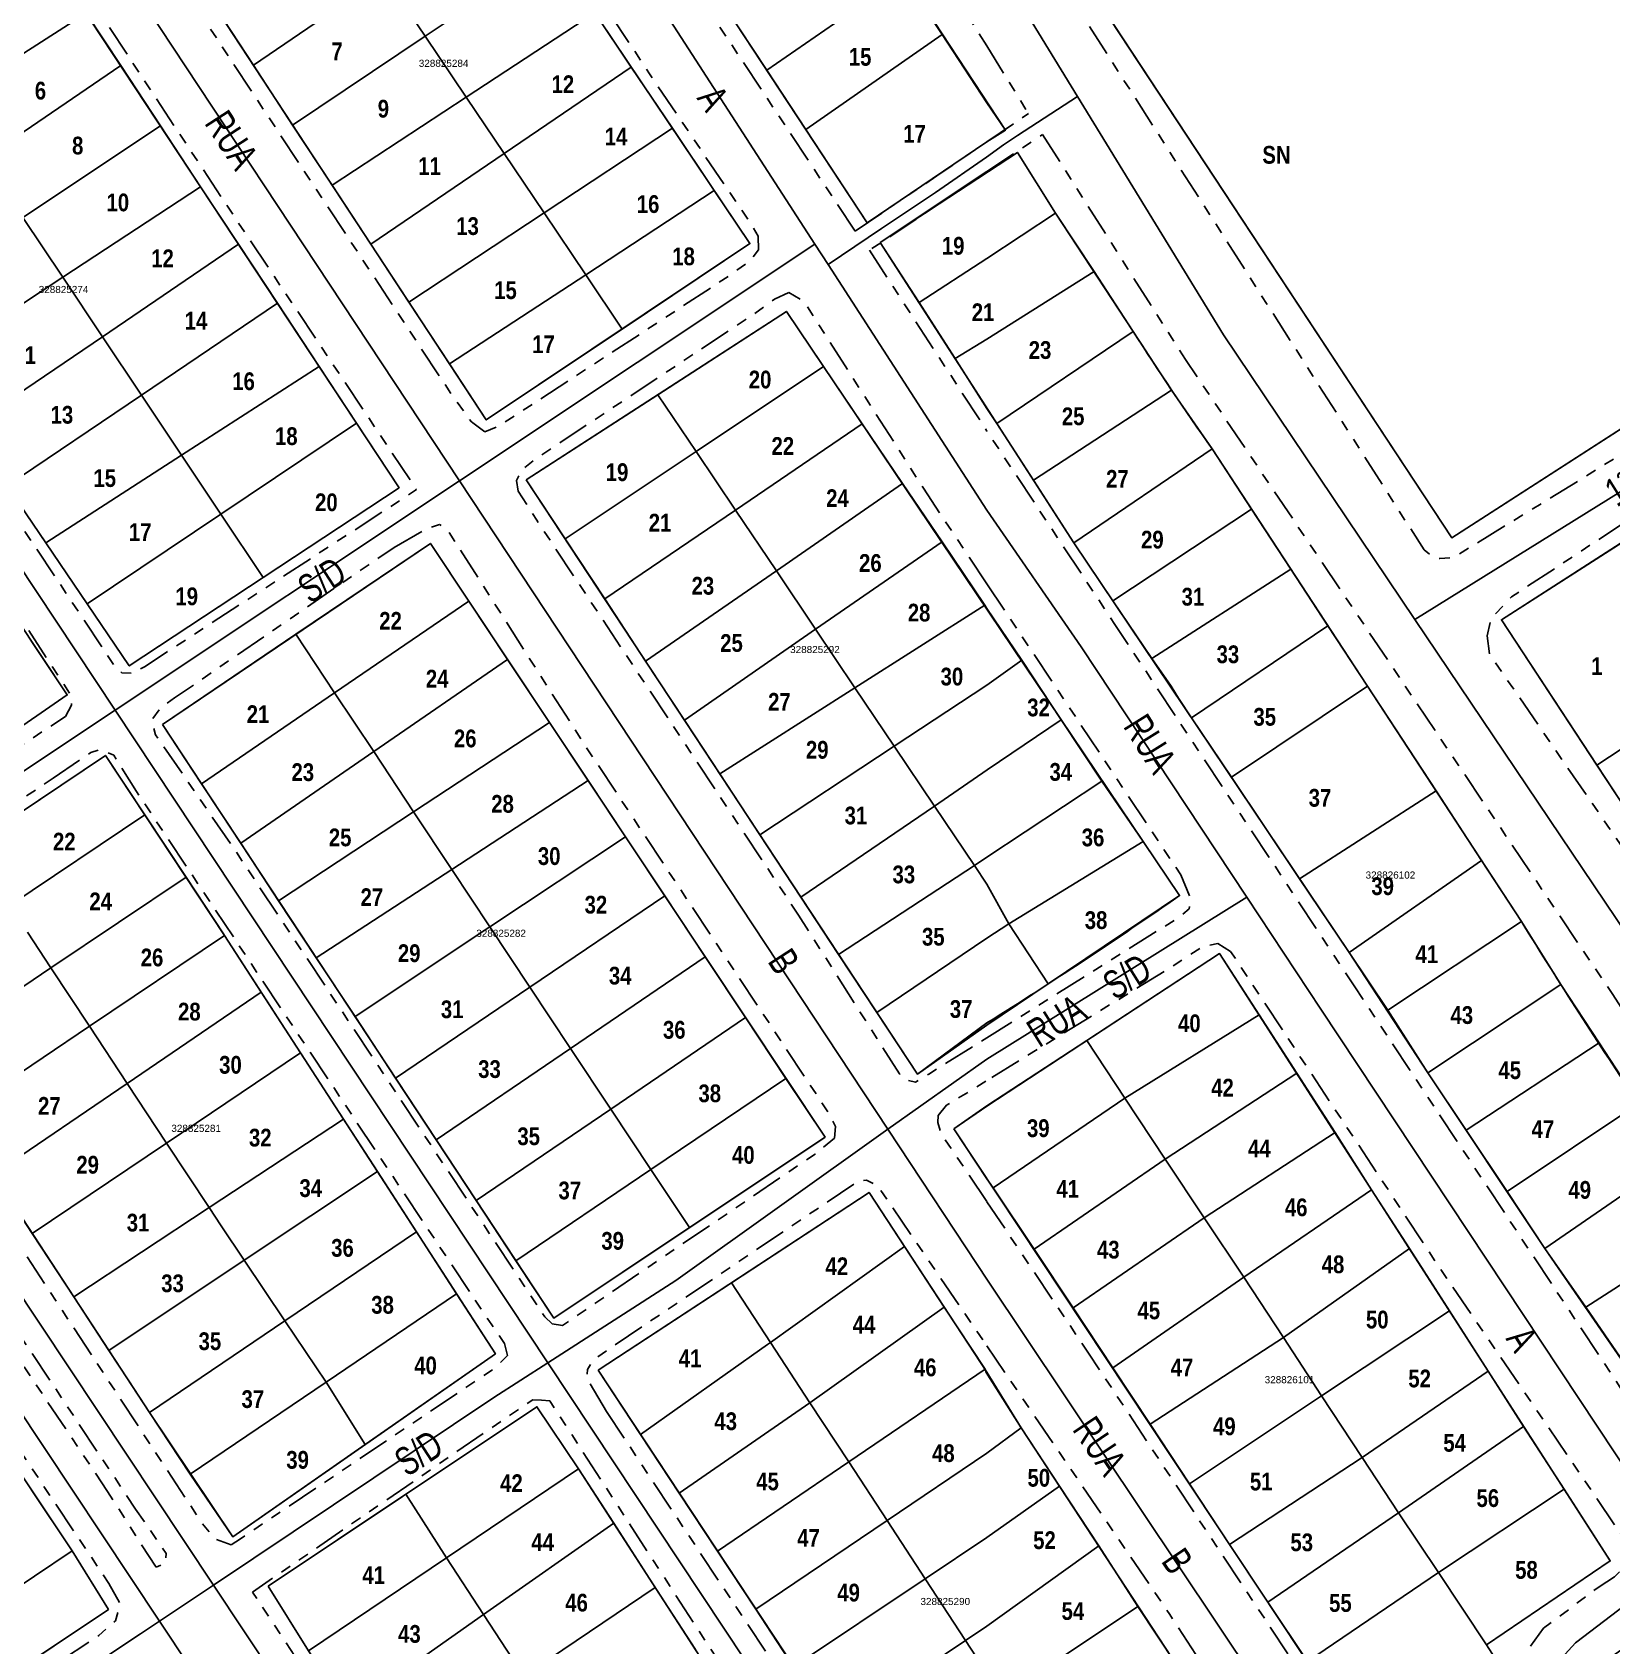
# Model space of a CAD drawing. Extents: x 205316 to 208372, y 4848714 to 4853250.
# Drawn here: x 205661.8 to 205884.3, y 4850879.9 to 4851107.2 of the extents above; entities that cross this region are included whole.
import ezdxf
from ezdxf.enums import TextEntityAlignment as Align

# ---------------------------------------------------------------- set-up
doc = ezdxf.new("R2010")
doc.units = 0
doc.header["$LTSCALE"] = 1.5
doc.header["$MEASUREMENT"] = 0
doc.linetypes.add('TRACO_25', pattern=[8, 3, -1, 1, -1, 1, -1])
for name, color, linetype in [('CD-MALHA-LOTES', 40, 'CONTINUOUS'), ('CD_TXT_QUADRA', 7, 'CONTINUOUS'), ('RU-QUADRAS', 6, 'CONTINUOUS'), ('SV-EIXO-RUA-N-PAV', 6, 'CONTINUOUS'), ('SV-RUA-NAO-PAV-S-GUIA-C-GUIA', 7, 'CONTINUOUS'), ('SV-TXT-RUA-N-PAV-S-GUIA-C-GUIA', 7, 'CONTINUOUS'), ('Th_NmrPort', 7, 'CONTINUOUS')]:
    doc.layers.add(name, color=color, linetype=linetype)
doc.styles.add('ARIAL', font='arial.ttf')
doc.styles.add('ROMANS', font='arial.ttf', dxfattribs={"height": 0.2})
doc.styles.get("Standard").update_dxf_attribs({"font": 'swisscbo.ttf'})

msp = doc.modelspace()

# ---------------------------------------------------------------- linework, layer by layer
at = {"layer": 'CD-MALHA-LOTES', "linetype": 'Continuous'}
for p, q in [((205861.78, 4851035.96), (205796.3, 4851135.39)), ((205717.16, 4851106.61), (205735.16, 4851118.68)), ((205692.97, 4851102.51), (205711.43, 4851115.12)), ((205711.43, 4851115.12), (205717.16, 4851106.61)), ((205765.29, 4851101.81), (205784.55, 4851115.13)), ((205789.99, 4851106.85), (205784.55, 4851115.13)), ((205687.75, 4851110.47), (205692.97, 4851102.51)), ((205759.43, 4851110.72), (205765.29, 4851101.81)), ((205669.4, 4851109.87), (205649.69, 4851097.24)), ((205674.27, 4851102.48), (205669.4, 4851109.87)), ((205722.95, 4851098.01), (205741.06, 4851109.9)), ((205746.19, 4851102.26), (205741.06, 4851109.9)), ((205717.16, 4851106.61), (205698.49, 4851094.09)), ((205722.95, 4851098.01), (205717.16, 4851106.61)), ((205770.78, 4851093.47), (205789.99, 4851106.85)), ((205966.51, 4851103.44), (205861.78, 4851035.96)), ((205654.98, 4851089.33), (205674.27, 4851102.48)), ((205679.86, 4851094), (205674.27, 4851102.48)), ((205692.97, 4851102.51), (205698.49, 4851094.09)), ((205746.19, 4851102.26), (205728.28, 4851090.09)), ((205751.98, 4851093.64), (205746.19, 4851102.26)), ((205765.29, 4851101.81), (205770.78, 4851093.47)), ((205704.06, 4851085.61), (205722.95, 4851098.01)), ((205728.28, 4851090.09), (205722.95, 4851098.01)), ((205679.86, 4851094), (205660.5, 4851081.05)), ((205685.52, 4851085.41), (205679.86, 4851094)), ((205698.49, 4851094.09), (205704.06, 4851085.61)), ((205751.98, 4851093.64), (205733.92, 4851081.71)), ((205757.88, 4851084.85), (205751.98, 4851093.64)), ((205709.5, 4851077.32), (205728.28, 4851090.09)), ((205733.92, 4851081.71), (205728.28, 4851090.09)), ((205796.3, 4851087.54), (205800.58, 4851090.23)), ((205800.58, 4851090.23), (205805.97, 4851081.69)), ((205781.26, 4851077.55), (205796.3, 4851087.54)), ((205666.12, 4851072.64), (205685.52, 4851085.41)), ((205690.88, 4851077.29), (205685.52, 4851085.41)), ((205704.06, 4851085.61), (205709.5, 4851077.32)), ((205757.88, 4851084.85), (205739.78, 4851073)), ((205762.9, 4851077.39), (205757.88, 4851084.85)), ((205666.12, 4851072.64), (205660.5, 4851081.05)), ((205714.87, 4851069.13), (205733.92, 4851081.71)), ((205739.78, 4851073), (205733.92, 4851081.71)), ((205805.97, 4851081.69), (205796.3, 4851075.27)), ((205805.97, 4851081.69), (205811.41, 4851073.48)), ((205671.71, 4851064.27), (205690.88, 4851077.29)), ((205696.36, 4851068.98), (205690.88, 4851077.29)), ((205709.5, 4851077.32), (205714.87, 4851069.13)), ((205744.92, 4851065.36), (205762.9, 4851077.39)), ((205786.74, 4851069.08), (205781.26, 4851077.55)), ((205786.74, 4851069.08), (205796.3, 4851075.27)), ((205666.12, 4851072.64), (205646.92, 4851060)), ((205671.71, 4851064.27), (205666.12, 4851072.64)), ((205720.58, 4851060.44), (205739.78, 4851073)), ((205744.92, 4851065.36), (205739.78, 4851073)), ((205796.3, 4851063.93), (205811.41, 4851073.48)), ((205811.41, 4851073.48), (205816.89, 4851065.02)), ((205696.36, 4851068.98), (205677.2, 4851056.04)), ((205702.22, 4851060.09), (205696.36, 4851068.98)), ((205714.87, 4851069.13), (205720.58, 4851060.44)), ((205768.04, 4851067.83), (205749.93, 4851056.11)), ((205773.29, 4851060.06), (205768.04, 4851067.83)), ((205791.8, 4851061.19), (205786.74, 4851069.08)), ((205725.76, 4851052.55), (205744.92, 4851065.36)), ((205816.89, 4851065.02), (205797.67, 4851052.04)), ((205822.32, 4851056.74), (205816.89, 4851065.02)), ((205671.71, 4851064.27), (205652.75, 4851051.4)), ((205677.2, 4851056.04), (205671.71, 4851064.27)), ((205791.8, 4851061.19), (205796.3, 4851063.93)), ((205720.58, 4851060.44), (205725.76, 4851052.55)), ((205796.3, 4851054.17), (205791.8, 4851061.19)), ((205682.85, 4851047.59), (205702.22, 4851060.09)), ((205707.49, 4851052.09), (205702.22, 4851060.09)), ((205755.33, 4851048.09), (205773.29, 4851060.06)), ((205778.74, 4851051.99), (205773.29, 4851060.06)), ((205677.2, 4851056.04), (205658.28, 4851043.26)), ((205682.85, 4851047.59), (205677.2, 4851056.04)), ((205749.93, 4851056.11), (205731.4, 4851044.12)), ((205749.93, 4851056.11), (205755.33, 4851048.09)), ((205802.85, 4851044.08), (205822.32, 4851056.74)), ((205828.04, 4851048.47), (205822.32, 4851056.74)), ((205797.67, 4851052.04), (205796.3, 4851054.17)), ((205688.39, 4851039.29), (205707.49, 4851052.09)), ((205713.49, 4851043), (205707.49, 4851052.09)), ((205760.87, 4851039.85), (205778.74, 4851051.99)), ((205784.42, 4851043.59), (205778.74, 4851051.99)), ((205797.67, 4851052.04), (205802.85, 4851044.08)), ((205682.85, 4851047.59), (205663.72, 4851035.24)), ((205688.39, 4851039.29), (205682.85, 4851047.59)), ((205736.88, 4851035.79), (205755.33, 4851048.09)), ((205755.33, 4851048.09), (205760.87, 4851039.85)), ((205808.56, 4851035.26), (205828.04, 4851048.47)), ((205833.57, 4851039.96), (205828.04, 4851048.47)), ((205658.28, 4851043.26), (205663.72, 4851035.24)), ((205694.35, 4851030.36), (205713.49, 4851043)), ((205731.4, 4851044.12), (205736.88, 4851035.79)), ((205766.63, 4851031.29), (205784.42, 4851043.59)), ((205789.97, 4851035.37), (205784.42, 4851043.59)), ((205802.85, 4851044.08), (205808.56, 4851035.26)), ((205742.45, 4851027.33), (205760.87, 4851039.85)), ((205760.87, 4851039.85), (205766.63, 4851031.29)), ((205814.05, 4851027.09), (205833.57, 4851039.96)), ((205839.09, 4851031.54), (205833.57, 4851039.96)), ((205688.39, 4851039.29), (205669.54, 4851026.66)), ((205694.35, 4851030.36), (205688.39, 4851039.29)), ((205663.72, 4851035.24), (205669.54, 4851026.66)), ((205717.9, 4851035.15), (205698.95, 4851022.35)), ((205723.29, 4851027.04), (205717.9, 4851035.15)), ((205736.88, 4851035.79), (205742.45, 4851027.33)), ((205772.16, 4851023.06), (205789.97, 4851035.37)), ((205795.99, 4851026.47), (205789.97, 4851035.37)), ((205808.56, 4851035.26), (205814.05, 4851027.09)), ((205748.22, 4851018.56), (205766.63, 4851031.29)), ((205766.63, 4851031.29), (205772.16, 4851023.06)), ((205819.53, 4851018.94), (205839.09, 4851031.54)), ((205844.34, 4851023.56), (205839.09, 4851031.54)), ((205675.48, 4851017.91), (205694.35, 4851030.36)), ((205669.54, 4851026.66), (205675.48, 4851017.91)), ((205704.41, 4851014.13), (205723.29, 4851027.04)), ((205728.76, 4851018.81), (205723.29, 4851027.04)), ((205742.45, 4851027.33), (205748.22, 4851018.56)), ((205777.7, 4851014.82), (205795.99, 4851026.47)), ((205795.99, 4851026.47), (205796.3, 4851026.01)), ((205814.05, 4851027.09), (205819.53, 4851018.94)), ((205796.3, 4851026.01), (205801.2, 4851018.69)), ((205698.95, 4851022.35), (205680.15, 4851009.64)), ((205698.95, 4851022.35), (205704.41, 4851014.13)), ((205753.67, 4851010.28), (205772.16, 4851023.06)), ((205772.16, 4851023.06), (205777.7, 4851014.82)), ((205825.13, 4851010.6), (205844.34, 4851023.56)), ((205849.92, 4851015.05), (205844.34, 4851023.56)), ((205666.73, 4851013.82), (205661.65, 4851021.43)), ((205728.76, 4851018.81), (205709.91, 4851005.82)), ((205734.66, 4851009.93), (205728.76, 4851018.81)), ((205748.22, 4851018.56), (205753.67, 4851010.28)), ((205801.2, 4851018.69), (205796.3, 4851015.19)), ((205801.2, 4851018.69), (205806.76, 4851010.31)), ((205819.53, 4851018.94), (205822.24, 4851015.04)), ((205882.22, 4851003.93), (205903.24, 4851017.73)), ((205758.66, 4851002.7), (205777.7, 4851014.82)), ((205783.24, 4851006.58), (205777.7, 4851014.82)), ((205783.24, 4851006.58), (205796.3, 4851015.19)), ((205822.24, 4851015.04), (205823.29, 4851013.37)), ((205830.75, 4851002.25), (205849.92, 4851015.05)), ((205859.56, 4851000.3), (205849.92, 4851015.05)), ((205647.61, 4851000.61), (205666.73, 4851013.82)), ((205704.41, 4851014.13), (205685.65, 4851001.3)), ((205709.91, 4851005.82), (205704.41, 4851014.13)), ((205823.29, 4851013.37), (205825.13, 4851010.6)), ((205753.67, 4851010.28), (205758.66, 4851002.7)), ((205806.76, 4851010.31), (205796.34, 4851003.25)), ((205806.76, 4851010.31), (205812.5, 4851001.65)), ((205825.13, 4851010.6), (205830.75, 4851002.25)), ((205680.15, 4851009.64), (205685.65, 4851001.3)), ((205715.54, 4850997.34), (205734.66, 4851009.93)), ((205740.1, 4851001.75), (205734.66, 4851009.93)), ((205709.91, 4851005.82), (205691.18, 4850992.91)), ((205715.54, 4850997.34), (205709.91, 4851005.82)), ((205764.31, 4850994.1), (205783.24, 4851006.58)), ((205788.91, 4850998.16), (205783.24, 4851006.58)), ((205672.11, 4851005.29), (205653.11, 4850992.54)), ((205677.67, 4850996.9), (205672.11, 4851005.29)), ((205882.22, 4851003.93), (205886.4, 4850997.58)), ((205685.65, 4851001.3), (205691.18, 4850992.91)), ((205740.1, 4851001.75), (205720.91, 4850989.24)), ((205745.37, 4850993.83), (205740.1, 4851001.75)), ((205758.66, 4851002.7), (205764.31, 4850994.1)), ((205788.91, 4850998.16), (205796.34, 4851003.25)), ((205796.3, 4850990.96), (205812.5, 4851001.65)), ((205812.5, 4851001.65), (205818.32, 4850993.15)), ((205830.75, 4851002.25), (205840.35, 4850987.89)), ((205840.35, 4850987.89), (205859.56, 4851000.3)), ((205865.97, 4850990.49), (205859.56, 4851000.3)), ((205658.64, 4850984.16), (205677.67, 4850996.9)), ((205683.47, 4850988.15), (205677.67, 4850996.9)), ((205715.54, 4850997.34), (205696.51, 4850984.82)), ((205720.91, 4850989.24), (205715.54, 4850997.34)), ((205770.09, 4850985.33), (205788.91, 4850998.16)), ((205794.53, 4850989.8), (205788.91, 4850998.16)), ((205691.18, 4850992.91), (205696.51, 4850984.82)), ((205745.37, 4850993.83), (205726.28, 4850981.13)), ((205750.91, 4850985.49), (205745.37, 4850993.83)), ((205764.31, 4850994.1), (205770.09, 4850985.33)), ((205818.32, 4850993.15), (205799.37, 4850981.58)), ((205823.43, 4850985.55), (205818.32, 4850993.15)), ((205775.4, 4850977.26), (205794.53, 4850989.8)), ((205794.53, 4850989.8), (205796.3, 4850990.96)), ((205794.53, 4850989.8), (205796.3, 4850987.17)), ((205847.34, 4850977.53), (205865.97, 4850990.49)), ((205871.59, 4850981.89), (205865.97, 4850990.49)), ((205683.47, 4850988.15), (205664.45, 4850975.36)), ((205688.76, 4850980.17), (205683.47, 4850988.15)), ((205720.91, 4850989.24), (205701.81, 4850976.79)), ((205720.91, 4850989.24), (205726.28, 4850981.13)), ((205840.35, 4850987.89), (205847.34, 4850977.53)), ((205750.91, 4850985.49), (205731.92, 4850972.64)), ((205756.61, 4850976.92), (205750.91, 4850985.49)), ((205770.09, 4850985.33), (205775.4, 4850977.26)), ((205796.3, 4850987.17), (205799.37, 4850981.58)), ((205804.94, 4850973.11), (205823.43, 4850985.55)), ((205696.51, 4850984.82), (205701.81, 4850976.79)), ((205726.28, 4850981.13), (205707.28, 4850968.49)), ((205731.92, 4850972.64), (205726.28, 4850981.13)), ((205796.3, 4850979.56), (205799.37, 4850981.58)), ((205799.37, 4850981.58), (205804.94, 4850973.11)), ((205852.75, 4850969.39), (205871.59, 4850981.89)), ((205877.14, 4850973.03), (205871.59, 4850981.89)), ((205664.45, 4850975.36), (205661.14, 4850980.38)), ((205688.91, 4850979.94), (205669.88, 4850967.13)), ((205688.91, 4850979.94), (205688.76, 4850980.17)), ((205694.07, 4850971.96), (205688.91, 4850979.94)), ((205780.78, 4850969.08), (205796.3, 4850979.56)), ((205701.81, 4850976.79), (205707.28, 4850968.49)), ((205737.64, 4850964.02), (205756.61, 4850976.92)), ((205762.3, 4850968.36), (205756.61, 4850976.92)), ((205780.78, 4850969.08), (205775.4, 4850977.26)), ((205847.34, 4850977.53), (205852.75, 4850969.39)), ((205645.6, 4850962.69), (205664.45, 4850975.36)), ((205664.45, 4850975.36), (205669.88, 4850967.13)), ((205694.07, 4850971.96), (205675.18, 4850959.09)), ((205699.62, 4850963.38), (205694.07, 4850971.96)), ((205731.92, 4850972.64), (205712.99, 4850959.82)), ((205731.92, 4850972.64), (205737.64, 4850964.02)), ((205804.94, 4850973.11), (205796.29, 4850967.29)), ((205877.14, 4850973.03), (205858.4, 4850960.6)), ((205882.53, 4850964.79), (205877.14, 4850973.03)), ((205852.75, 4850969.39), (205858.4, 4850960.6)), ((205651.01, 4850954.44), (205669.88, 4850967.13)), ((205669.88, 4850967.13), (205675.18, 4850959.09)), ((205707.28, 4850968.49), (205712.99, 4850959.82)), ((205762.3, 4850968.36), (205743.31, 4850955.47)), ((205767.99, 4850959.79), (205762.3, 4850968.36)), ((205786.5, 4850960.39), (205780.78, 4850969.08)), ((205796.29, 4850967.29), (205786.5, 4850960.39)), ((205834.66, 4850968.73), (205815.74, 4850957.01)), ((205839.93, 4850960.54), (205834.66, 4850968.73)), ((205796.29, 4850955.91), (205810.38, 4850965.12)), ((205810.38, 4850965.12), (205815.74, 4850957.01)), ((205882.53, 4850964.79), (205863.8, 4850952.49)), ((205888.11, 4850956.26), (205882.53, 4850964.79)), ((205699.62, 4850963.38), (205680.74, 4850950.67)), ((205705.65, 4850954.07), (205699.62, 4850963.38)), ((205737.64, 4850964.02), (205718.71, 4850951.15)), ((205743.31, 4850955.47), (205737.64, 4850964.02)), ((205839.93, 4850960.54), (205821.42, 4850948.42)), ((205845.34, 4850952.17), (205839.93, 4850960.54)), ((205858.4, 4850960.6), (205863.8, 4850952.49)), ((205656.36, 4850946.27), (205675.18, 4850959.09)), ((205675.18, 4850959.09), (205680.74, 4850950.67)), ((205712.99, 4850959.82), (205718.71, 4850951.15)), ((205767.99, 4850959.79), (205748.96, 4850946.94)), ((205773.49, 4850951.52), (205767.99, 4850959.79)), ((205796.29, 4850955.91), (205791.65, 4850952.69)), ((205815.74, 4850957.01), (205797.18, 4850944.37)), ((205821.42, 4850948.42), (205815.74, 4850957.01)), ((205869.56, 4850943.85), (205888.11, 4850956.26)), ((205686.73, 4850941.6), (205705.65, 4850954.07)), ((205710.43, 4850946.68), (205705.65, 4850954.07)), ((205743.31, 4850955.47), (205724.35, 4850942.6)), ((205743.31, 4850955.47), (205748.96, 4850946.94)), ((205718.71, 4850951.15), (205724.35, 4850942.6)), ((205754.38, 4850938.77), (205773.49, 4850951.52)), ((205791.65, 4850952.69), (205796.29, 4850945.63)), ((205845.34, 4850952.17), (205826.89, 4850940.16)), ((205850.48, 4850944.11), (205845.34, 4850952.17)), ((205863.8, 4850952.49), (205869.56, 4850943.85)), ((205680.74, 4850950.67), (205661.82, 4850937.94)), ((205680.74, 4850950.67), (205686.73, 4850941.6)), ((205710.43, 4850946.68), (205691.68, 4850934.19)), ((205715.94, 4850938.16), (205710.43, 4850946.68)), ((205748.96, 4850946.94), (205729.95, 4850934.1)), ((205754.38, 4850938.77), (205748.96, 4850946.94)), ((205821.42, 4850948.42), (205802.94, 4850935.74)), ((205826.89, 4850940.16), (205821.42, 4850948.42)), ((205893.3, 4850948.5), (205874.89, 4850935.84)), ((205656.36, 4850946.27), (205661.82, 4850937.94)), ((205797.18, 4850944.37), (205796.29, 4850945.63)), ((205797.18, 4850944.37), (205802.94, 4850935.74)), ((205724.35, 4850942.6), (205729.95, 4850934.1)), ((205779.69, 4850943.74), (205760.3, 4850931.01)), ((205784.7, 4850936.1), (205779.69, 4850943.74)), ((205832.49, 4850931.77), (205850.48, 4850944.11)), ((205850.48, 4850944.11), (205855.83, 4850935.83)), ((205869.56, 4850943.85), (205874.89, 4850935.84)), ((205667.65, 4850929.03), (205686.73, 4850941.6)), ((205688.43, 4850939.02), (205686.73, 4850941.6)), ((205826.89, 4850940.16), (205808.44, 4850927.45)), ((205826.89, 4850940.16), (205832.49, 4850931.77)), ((205661.82, 4850937.94), (205667.65, 4850929.03)), ((205691.68, 4850934.19), (205688.43, 4850939.02)), ((205697.41, 4850925.64), (205715.94, 4850938.16)), ((205721.58, 4850929.43), (205715.94, 4850938.16)), ((205735.27, 4850926.03), (205754.38, 4850938.77)), ((205899.27, 4850939.59), (205880.68, 4850927.58)), ((205765.8, 4850922.61), (205784.7, 4850936.1)), ((205790.29, 4850927.56), (205784.7, 4850936.1)), ((205802.94, 4850935.74), (205808.44, 4850927.45)), ((205855.83, 4850935.83), (205838.07, 4850923.29)), ((205861.48, 4850927.07), (205855.83, 4850935.83)), ((205874.89, 4850935.84), (205880.68, 4850927.58)), ((205672.6, 4850921.48), (205691.68, 4850934.19)), ((205691.68, 4850934.19), (205697.41, 4850925.64)), ((205729.95, 4850934.1), (205735.27, 4850926.03)), ((205760.3, 4850931.01), (205741.52, 4850918.69)), ((205760.3, 4850931.01), (205765.8, 4850922.61)), ((205832.49, 4850931.77), (205814.04, 4850919.02)), ((205838.07, 4850923.29), (205832.49, 4850931.77)), ((205667.65, 4850929.03), (205672.6, 4850921.48)), ((205703.21, 4850917), (205721.58, 4850929.43)), ((205727.05, 4850921.01), (205721.58, 4850929.43)), ((205771.36, 4850914.1), (205790.29, 4850927.56)), ((205796.03, 4850918.82), (205790.29, 4850927.56)), ((205808.44, 4850927.45), (205814.04, 4850919.02)), ((205861.48, 4850927.07), (205843.42, 4850915.1)), ((205866.9, 4850918.57), (205861.48, 4850927.07)), ((205880.68, 4850927.58), (205886.03, 4850919.78)), ((205697.41, 4850925.64), (205678.33, 4850912.75)), ((205703.21, 4850917), (205697.41, 4850925.64)), ((205672.6, 4850921.48), (205675.4, 4850917.21)), ((205747.49, 4850909.64), (205765.4, 4850922.32)), ((205765.4, 4850922.32), (205765.8, 4850922.61)), ((205765.8, 4850922.61), (205771.36, 4850914.1)), ((205838.07, 4850923.29), (205819.28, 4850911.1)), ((205838.07, 4850923.29), (205843.42, 4850915.1)), ((205708.7, 4850908.2), (205727.05, 4850921.01)), ((205675.4, 4850917.21), (205678.33, 4850912.75)), ((205684.07, 4850904.04), (205703.21, 4850917)), ((205708.7, 4850908.2), (205703.21, 4850917)), ((205741.52, 4850918.69), (205747.49, 4850909.64)), ((205776.82, 4850905.77), (205796.03, 4850918.82)), ((205796.03, 4850918.82), (205796.17, 4850918.37)), ((205796.17, 4850918.37), (205801.14, 4850910.57)), ((205814.04, 4850919.02), (205819.28, 4850911.1)), ((205866.9, 4850918.57), (205849.15, 4850906.39)), ((205871.89, 4850910.76), (205866.9, 4850918.57)), ((205843.42, 4850915.1), (205824.85, 4850902.69)), ((205843.42, 4850915.1), (205849.15, 4850906.39)), ((205678.33, 4850912.75), (205684.07, 4850904.04)), ((205732.91, 4850913.55), (205714.46, 4850901.23)), ((205738.78, 4850904.77), (205732.91, 4850913.55)), ((205752.95, 4850901.36), (205771.36, 4850914.1)), ((205771.36, 4850914.1), (205776.82, 4850905.77)), ((205796.3, 4850907.02), (205801.14, 4850910.57)), ((205801.14, 4850910.57), (205806.51, 4850902.35)), ((205819.28, 4850911.1), (205824.85, 4850902.69)), ((205871.89, 4850910.76), (205854.28, 4850898.58)), ((205877.61, 4850901.93), (205871.89, 4850910.76)), ((205690.09, 4850895.2), (205708.7, 4850908.2)), ((205747.49, 4850909.64), (205752.95, 4850901.36)), ((205758.33, 4850893.21), (205776.82, 4850905.77)), ((205782.22, 4850897.51), (205776.82, 4850905.77)), ((205782.22, 4850897.51), (205796.3, 4850907.02)), ((205849.15, 4850906.39), (205830.49, 4850894.15)), ((205854.28, 4850898.58), (205849.15, 4850906.39)), ((205684.07, 4850904.04), (205690.09, 4850895.2)), ((205738.78, 4850904.77), (205720.17, 4850892.25)), ((205743.73, 4850897.12), (205738.78, 4850904.77)), ((205667.42, 4850893.24), (205661.66, 4850901.87)), ((205714.46, 4850901.23), (205695.03, 4850888.25)), ((205714.46, 4850901.23), (205720.17, 4850892.25)), ((205752.95, 4850901.36), (205758.33, 4850893.21)), ((205796.3, 4850895.12), (205806.51, 4850902.35)), ((205806.51, 4850902.35), (205812.06, 4850893.93)), ((205824.85, 4850902.69), (205830.49, 4850894.15)), ((205859.92, 4850890.18), (205877.61, 4850901.93)), ((205877.61, 4850901.93), (205884.1, 4850891.82)), ((205725.39, 4850884.25), (205743.73, 4850897.12)), ((205749.56, 4850888.09), (205743.73, 4850897.12)), ((205763.73, 4850885.01), (205782.22, 4850897.51)), ((205787.59, 4850889.3), (205782.22, 4850897.51)), ((205854.28, 4850898.58), (205835.87, 4850886.01)), ((205859.92, 4850890.18), (205854.28, 4850898.58)), ((205787.59, 4850889.3), (205796.3, 4850895.12)), ((205648.42, 4850880.44), (205667.42, 4850893.24)), ((205672.54, 4850884.98), (205667.42, 4850893.24)), ((205720.17, 4850892.25), (205700.71, 4850879.15)), ((205720.17, 4850892.25), (205725.39, 4850884.25)), ((205758.33, 4850893.21), (205763.73, 4850885.01)), ((205796.3, 4850882.65), (205812.06, 4850893.93)), ((205812.06, 4850893.93), (205817.57, 4850885.4)), ((205830.49, 4850894.15), (205835.87, 4850886.01)), ((205841.44, 4850877.66), (205859.92, 4850890.18)), ((205866.65, 4850879.99), (205859.92, 4850890.18)), ((205884.1, 4850891.82), (205866.65, 4850879.99)), ((205695.03, 4850888.25), (205700.71, 4850879.15)), ((205731.06, 4850875.58), (205749.56, 4850888.09)), ((205755.24, 4850879.32), (205749.56, 4850888.09)), ((205769.07, 4850876.91), (205787.59, 4850889.3)), ((205793.27, 4850880.62), (205787.59, 4850889.3)), ((205817.57, 4850885.4), (205798.06, 4850872.4)), ((205823.02, 4850877.17), (205817.57, 4850885.4)), ((205835.87, 4850886.01), (205841.44, 4850877.66)), ((205653.57, 4850872.32), (205672.54, 4850884.98)), ((205725.39, 4850884.25), (205706.28, 4850870.85)), ((205731.06, 4850875.58), (205725.39, 4850884.25)), ((205763.73, 4850885.01), (205769.07, 4850876.91)), ((205774.8, 4850868.22), (205793.27, 4850880.62)), ((205796.3, 4850882.65), (205793.27, 4850880.62)), ((205793.27, 4850880.62), (205796.3, 4850875.99)), ((205868.19, 4850877.67), (205866.65, 4850879.99))]:
    msp.add_line(p, q, dxfattribs=at)
at = {"layer": 'CD-MALHA-LOTES', "linetype": 'Continuous', "flags": 128}
for points in [[(205770.78, 4851093.47), (205779.43, 4851080.33), (205796.3, 4851091.75), (205798.9, 4851093.36), (205796.3, 4851097.23), (205789.99, 4851106.85)], [(205889.6, 4851037.76), (205868.77, 4851024.41), (205882.22, 4851003.93)], [(205834.66, 4850968.73), (205829.08, 4850977.38), (205810.38, 4850965.12)]]:
    msp.add_lwpolyline(points, dxfattribs=at)
at = {"layer": 'RU-QUADRAS', "linetype": 'Continuous'}
msp.add_lwpolyline([(206366.06, 4850448.24), (206312.21, 4850469.63), (206324.94, 4850513.69), (206324.27, 4850513.99), (206325.71, 4850544.66), (206326.38, 4850554.21), (206300.23, 4850615.35), (206292.08, 4850610.66), (206266.93, 4850651.09), (206196.64, 4850757.16), (206076.87, 4850935.49), (205967.03, 4851102.65, 0.001262), (205867.86, 4851254.49)], format="xyb", dxfattribs=at)
for points in [[(205746.6, 4851205.28), (205750.2, 4851206.75), (205749.64, 4851208.22), (205755.87, 4851211.02), (205756.62, 4851209.57, -0.006739), (205849.3, 4851248.1), (205867.86, 4851254.49, -0.001284), (205966.51, 4851103.44), (205861.78, 4851035.96), (205796.3, 4851135.39), (205782.56, 4851157.39, -0.009764), (205807.38, 4851168.78), (205879.51, 4851203.05), (205874.1, 4851211.05), (205807.28, 4851183.83), (205772.93, 4851168.87)], [(205781.26, 4851077.55), (205800.58, 4851090.23), (205805.97, 4851081.69), (205816.89, 4851065.02, 0.012333), (205828.04, 4851048.47), (205871.59, 4850981.89, 0.009835), (205888.11, 4850956.26, -0.004794), (205917.33, 4850912.33), (205899.23, 4850900.55), (205874.89, 4850935.84), (205858.4, 4850960.6), (205847.34, 4850977.53), (205808.56, 4851035.26)], [(205731.4, 4851044.12), (205768.04, 4851067.83), (205823.43, 4850985.55, -0.012267), (205796.3, 4850967.6), (205786.5, 4850960.39)], [(205741.52, 4850918.69), (205779.69, 4850943.74), (205796.3, 4850918.41), (205801.14, 4850910.57), (205839.79, 4850851.56, 0.005706), (205802.36, 4850826.6)]]:
    msp.add_lwpolyline(points, format="xyb", close=True, dxfattribs=at)
for points in [[(205707.76, 4851189.19), (205729.6, 4851198.83), (205798.9, 4851093.36), (205796.3, 4851091.75), (205779.43, 4851080.33)], [(205675.92, 4851128.48), (205712.74, 4851152.05), (205762.9, 4851077.39), (205725.76, 4851052.55)], [(205618.87, 4851101.35), (205657.63, 4851127.71), (205713.49, 4851043), (205675.48, 4851017.91)], [(205571.59, 4851071.4), (205611.58, 4851096.81), (205666.73, 4851013.82), (205628.9, 4850987.69), (205613.95, 4851010.28)], [(205868.77, 4851024.41), (205964.38, 4851085.68), (205991.17, 4851045.45), (205894.76, 4850984.86)], [(205680.15, 4851009.64), (205717.9, 4851035.15), (205773.49, 4850951.52), (205735.27, 4850926.03)], [(205634.31, 4850979.92), (205672.11, 4851005.29), (205688.91, 4850979.94), (205727.05, 4850921.01), (205690.09, 4850895.2), (205678.33, 4850912.75)], [(205791.65, 4850952.69), (205796.27, 4850955.86), (205829.08, 4850977.38), (205884.1, 4850891.82), (205866.65, 4850879.99), (205868.19, 4850877.67), (205862.44, 4850866.64), (205852.87, 4850860.39)], [(205579.21, 4850943.11), (205617.09, 4850968.62), (205667.42, 4850893.24), (205672.54, 4850884.98), (205634.99, 4850859.93), (205629.39, 4850867.62)], [(205695.03, 4850888.25), (205732.91, 4850913.55), (205738.78, 4850904.77), (205787.56, 4850829.35), (205750.48, 4850805.22), (205700.71, 4850879.15)]]:
    msp.add_lwpolyline(points, close=True, dxfattribs=at)
at = {"layer": 'SV-EIXO-RUA-N-PAV', "flags": 128}
for points in [[(205695.97, 4851195.03), (205716.09, 4851163.91), (205772.06, 4851077.32), (205773.93, 4851074.45), (205796.29, 4851039.84)], [(205796.47, 4850931.25), (205782.35, 4850952.63), (205721.99, 4851043.98), (205665.13, 4851130.02), (205663.23, 4851133.72), (205660.47, 4851139.1), (205650.73, 4851161.68), (205649.88, 4851171.54)], [(205796.33, 4850826.44), (205734.45, 4850919.73), (205673.47, 4851011.67), (205615.36, 4851099.27), (205613.16, 4851103.67), (205610.47, 4851109.06), (205592.16, 4851141.69)], [(205796.29, 4851119.03), (205809.07, 4851098.13), (205829.62, 4851064.53), (205856.59, 4851024.43), (205889.67, 4850975.27), (205891.39, 4850972.62), (205924.7, 4850921.42), (205941.09, 4850896.24), (205959.65, 4850868.72)], [(205796.23, 4851089.58), (205798.65, 4851091.31), (205800.59, 4851092.62), (205802.5, 4851093.83), (205809.07, 4851098.13)], [(205856.59, 4851024.43), (205965.72, 4851092.22)], [(205796.23, 4851089.58), (205789.07, 4851084.6), (205781.44, 4851079.53), (205773.93, 4851074.45)], [(205772.06, 4851077.32), (205772.06, 4851077.32), (205721.99, 4851043.98), (205673.47, 4851011.67), (205626.31, 4850980.26), (205618.71, 4850975.2), (205615.84, 4850973.29), (205573.17, 4850944.45)], [(205742.12, 4850799.43), (205743.27, 4850804.19), (205687.32, 4850888.41), (205626.31, 4850980.26), (205569.47, 4851065.82), (205561.73, 4851069.49), (205562, 4851060.57), (205618.71, 4850975.2), (205679.74, 4850883.34), (205735.47, 4850799.43), (205742.12, 4850799.43), (205746.51, 4850792.65), (205780.98, 4850739.3), (205784.15, 4850734.4)], [(205874.31, 4850874.93), (205879.22, 4850880.29), (205894.19, 4850891.68), (205887.42, 4850903.01), (205843.34, 4850969.54), (205832.89, 4850985.33), (205809.55, 4851020.57), (205796.29, 4851039.84)], [(205796.29, 4850962.52), (205832.89, 4850985.33)], [(205796.29, 4850962.52), (205782.35, 4850952.63), (205752.46, 4850931.34), (205734.45, 4850919.73), (205726.85, 4850914.84), (205687.32, 4850888.41), (205679.74, 4850883.34), (205677.06, 4850881.55), (205633.7, 4850852.82), (205607.92, 4850835.74)], [(205796.47, 4850931.25), (205850.28, 4850850.74)]]:
    msp.add_lwpolyline(points, dxfattribs=at)
at = {"layer": 'SV-RUA-NAO-PAV-S-GUIA-C-GUIA', "linetype": 'TRACO_25', "flags": 128}
for points in [[(205732.59, 4851209.25), (205745.03, 4851186.92), (205760.75, 4851162.32), (205766.93, 4851151.59), (205796.29, 4851105.23)], [(205777.75, 4851079.13), (205746.95, 4851125.59), (205740.84, 4851134.98), (205739.38, 4851138.01), (205728.5, 4851153.87), (205705, 4851189.62), (205704.48, 4851193.19), (205704.84, 4851194.59), (205705.45, 4851195.73)], [(205804.13, 4851092.74), (205824.28, 4851061.05), (205884.36, 4850971.75), (205935.78, 4850892.72), (205969.94, 4850842.06), (205991.31, 4850810.38), (206001.51, 4850795.25), (206009.3, 4850784.46), (206013.69, 4850778.04), (206019.59, 4850769.48), (206025.65, 4850760.82), (206032.67, 4850751.16), (206038.15, 4850742.11), (206044.11, 4850733.29), (206050.55, 4850724.24), (206056.13, 4850716.61), (206062.99, 4850707.46), (206066.42, 4850702.93), (206068.94, 4850698.5), (206071.72, 4850693.96), (206074.65, 4850689.48), (206077.68, 4850685.15), (206080.61, 4850680.17), (206083.67, 4850675.79), (206086.94, 4850670.89), (206089.66, 4850667.08), (206092.82, 4850662.4), (206095.95, 4850658.32), (206098.68, 4850653.39), (206101.01, 4850648.55), (206103.94, 4850644.07), (206106.77, 4850639.39), (206109.26, 4850634.01), (206111.89, 4850629.02), (206114.92, 4850623.94), (206117.65, 4850619.56), (206120.38, 4850614.53), (206123.21, 4850610.39), (206126.39, 4850605.42), (206129.62, 4850600.69), (206132.5, 4850596.05), (206135.57, 4850591.97), (206138.85, 4850587.45), (206141.98, 4850582.72), (206145.61, 4850578.29), (206148.94, 4850573.86), (206151.97, 4850569.13), (206155.05, 4850564.7), (206157.97, 4850560.42), (206160.8, 4850556.14), (206164.38, 4850551.71), (206167.51, 4850547.03), (206170.84, 4850542.1), (206174.26, 4850538.07), (206177.69, 4850533.7), (206180.72, 4850529.31), (206183.7, 4850525.08), (206186.52, 4850520.95), (206189.2, 4850516.62), (206192.38, 4850512.19), (206195.41, 4850507.81), (206198.63, 4850503.68), (206202.21, 4850499.7), (206206.48, 4850496.38), (206211, 4850493.71), (206216.31, 4850491.69), (206221.36, 4850490.93), (206226.96, 4850490.81), (206232.61, 4850490.95), (206237.75, 4850491.93), (206243.19, 4850493.47), (206248.53, 4850495.3), (206253.17, 4850497.53), (206257.09, 4850500.95), (206260.97, 4850504.83), (206265.34, 4850508.36), (206269.77, 4850511.84), (206278.88, 4850518.59), (206288.09, 4850524.15), (206297.91, 4850528.47), (206312.95, 4850538.29), (206323.64, 4850545.13), (206325.63, 4850548.41), (206325.77, 4850552.11), (206324.67, 4850556.04), (206299.62, 4850612.08), (206187.27, 4850537.71), (206154.27, 4850584.24), (206194.65, 4850610.45), (206280.85, 4850661.86), (206278.75, 4850670.24), (206243.78, 4850651.22), (206149.78, 4850591.32), (206122.15, 4850634.49), (206181.84, 4850674.32), (206234.97, 4850707.01), (206230.7, 4850717.48), (206205.9, 4850703.22), (206115.59, 4850643.95), (206088.12, 4850686.57), (206203.66, 4850762.96), (206195.25, 4850772.96), (206190.61, 4850771.83), (206184.52, 4850778.49), (206165.85, 4850804.62), (206139.93, 4850839.4), (206132.92, 4850848.3), (206117.5, 4850867.91), (206102.75, 4850881.18), (206095.31, 4850890.71), (206092.41, 4850888.81), (206054.88, 4850862.36), (206025.65, 4850843.45), (205995.35, 4850824.19), (205992.08, 4850829.16), (205983.61, 4850842), (205966.49, 4850867.95), (205994.1, 4850886.14), (206057.63, 4850928.53), (206063.91, 4850933.15), (206065.42, 4850936.7), (206065.66, 4850942.17), (206064.62, 4850946.93), (206061.73, 4850952.96), (206035.67, 4850996.01), (206032.37, 4850996.18), (206029.19, 4850994.04), (205997.08, 4850973.45), (205960.02, 4850949.18), (205928.31, 4850927.84), (205913.62, 4850950.48), (205898.88, 4850972.77), (205993.76, 4851036.42), (205997.8, 4851040.5), (205999.18, 4851044.09), (205999.25, 4851050.36), (205998.19, 4851053.6), (205968.15, 4851095.65), (205965.5, 4851096.18), (205961.93, 4851094.56), (205861.95, 4851033.13), (205860.09, 4851033.01), (205858.98, 4851033.38), (205857.87, 4851034.25), (205796.29, 4851130.61)], [(205796.29, 4851105.23), (205802.15, 4851095.71)], [(205796.3, 4851091.75), (205802.15, 4851095.71)], [(205796.3, 4851087.54), (205804.13, 4851092.74)], [(205777.75, 4851079.13), (205789.25, 4851086.95), (205796.3, 4851091.75)], [(205796.3, 4851087.54), (205789.14, 4851082.71), (205779.76, 4851076.45)], [(205779.76, 4851076.45), (205796.29, 4851050.99)], [(205796.29, 4851029.48), (205787.34, 4851042.92), (205770.53, 4851069.23), (205768.39, 4851070.5), (205766.38, 4851069.57), (205763.36, 4851067.39), (205732.67, 4851047.02), (205730.74, 4851045.51), (205730.03, 4851044.01), (205730.26, 4851042.51), (205732.89, 4851038.42), (205769.74, 4850982.81), (205783.98, 4850960.42), (205784.68, 4850959.61), (205786.23, 4850959.25), (205788.09, 4850960.39), (205796.29, 4850965.52)], [(205989.25, 4850760.04), (205953.04, 4850814.29), (205935.72, 4850841.57), (205935.3, 4850842.21), (205934.33, 4850843.73), (205932.75, 4850843.49), (205930.71, 4850842.23), (205913.7, 4850831.74), (205909.87, 4850830.25), (205897.07, 4850833.55), (205890.26, 4850842.34), (205890.22, 4850842.41), (205877.66, 4850861.32), (205877.32, 4850864.48), (205877.39, 4850868.48), (205879, 4850873.18), (205882.07, 4850876.77), (205900.05, 4850889.24), (205901.26, 4850890.46), (205901.46, 4850892.44), (205892.18, 4850906.2), (205848.11, 4850972.7), (205814.33, 4851023.73), (205796.29, 4851050.99)], [(205796.29, 4851029.48), (205823.61, 4850988.46), (205824.98, 4850985.14), (205824.77, 4850983.68), (205823.46, 4850982.54), (205796.29, 4850965.52)], [(205796.29, 4850942.41), (205810.61, 4850921.09), (205848.26, 4850864.31), (205851.56, 4850859.35), (205852.92, 4850858.48), (205854.72, 4850858.29), (205860.91, 4850862.3), (205863.42, 4850864.23), (205865.3, 4850866.62), (205868.04, 4850872.11), (205871.34, 4850877.65), (205874.68, 4850882.33), (205882.54, 4850888.18), (205884.7, 4850889.56), (205886.02, 4850890.91), (205886.63, 4850892.41), (205886.39, 4850894.46), (205859.72, 4850933.65), (205830.63, 4850977.67), (205828.84, 4850978.79), (205826.73, 4850978.4), (205822.42, 4850975.58), (205796.29, 4850959.5)], [(205796.28, 4850942.43), (205789.89, 4850951.95), (205789.39, 4850953.56), (205789.44, 4850954.56), (205790.61, 4850956), (205796.28, 4850959.49)], [(205742.7, 4850912.88), (205739.93, 4850917.59), (205740.03, 4850918.79), (205740.74, 4850920.04), (205743.19, 4850921.78), (205778.15, 4850945.29), (205779.35, 4850945.48), (205780.95, 4850944.62), (205796.28, 4850922.11)], [(205796.29, 4850922.1), (205822.06, 4850884.26), (205841.91, 4850853.89), (205842.3, 4850852.13), (205842.05, 4850850.98), (205840.74, 4850849.69), (205829.95, 4850842.68), (205803.18, 4850825.29), (205801.68, 4850825.1), (205801.24, 4850825.9), (205796.29, 4850833.12)], [(205742.7, 4850912.88), (205775.27, 4850863.77), (205789.61, 4850842.85), (205796.27, 4850833.14)]]:
    msp.add_lwpolyline(points, dxfattribs=at)
for points in [[(205708.21, 4851152.42), (205710.68, 4851154.28), (205712.16, 4851154.77), (205713.93, 4851154.1), (205718.88, 4851146.79), (205748.76, 4851101.31), (205762.81, 4851080.53), (205764.09, 4851078.46), (205764.13, 4851076.51), (205762.91, 4851074.96), (205759.89, 4851072.78), (205727.58, 4851051.7), (205725.57, 4851050.87), (205723.68, 4851052.29), (205721.16, 4851055.72), (205677.18, 4851122.38), (205675.8, 4851125.3), (205675.36, 4851127.21), (205675.39, 4851128.7), (205675.89, 4851129.69), (205676.35, 4851130.4)], [(205649.15, 4851123.52), (205655.19, 4851127.58), (205657.25, 4851128.62), (205659, 4851128.3), (205661.33, 4851124.97), (205690.47, 4851080.9), (205715.95, 4851042.73), (205677.7, 4851017.84), (205675.94, 4851016.85), (205674.44, 4851016.92), (205673.54, 4851017.7), (205626, 4851089.03), (205619.27, 4851098.96), (205618.23, 4851101.03), (205618.4, 4851102.53), (205621.47, 4851105.06)], [(205606.57, 4851095.01), (205610.2, 4851097.59), (205611.55, 4851097.93), (205612.55, 4851097.22), (205613.88, 4851095.15), (205647.12, 4851044.83), (205667.1, 4851013.99), (205667.35, 4851012.38), (205666.48, 4851010.77), (205630.85, 4850987.41), (205628.94, 4850986.33), (205627.29, 4850986.74), (205625.45, 4850988.96), (205596.61, 4851032.58), (205572.03, 4851069.29), (205571.16, 4851071.02), (205571.41, 4851072.13), (205575.12, 4851074.43)], [(205987.37, 4851057.64), (205991.92, 4851050.18), (205993, 4851047.36), (205992.67, 4851044.86), (205990.7, 4851042.47), (205894.13, 4850980.23), (205867.11, 4851019.57), (205866.78, 4851022.13), (205867.3, 4851024.58), (205870.18, 4851027.61), (205914.8, 4851056.98), (205962.31, 4851085.93), (205964.67, 4851086.26), (205967.02, 4851086.04), (205968.95, 4851084.07)], [(205712.78, 4851034.59), (205717.1, 4851037.1), (205719.16, 4851037.84), (205720.31, 4851037.08), (205739.2, 4851007.43), (205774.21, 4850954.61), (205774.95, 4850953), (205774.82, 4850951.39), (205772.08, 4850949.14), (205736.49, 4850924.98), (205735.04, 4850925.2), (205734, 4850926.21), (205690.41, 4850991.91), (205679.18, 4851008.2), (205678.64, 4851010.26), (205679.96, 4851012.11), (205681.87, 4851013.39)], [(205664.76, 4851002.11), (205670.07, 4851005.7), (205671.35, 4851006.11), (205673.29, 4851005.33), (205676.51, 4851000.2), (205726.53, 4850925.07), (205728.36, 4850922.45), (205728.75, 4850920.74), (205726.93, 4850918.95), (205691.14, 4850894.94), (205689.84, 4850894.1), (205687.58, 4850894.92), (205685.75, 4850897.1), (205636.14, 4850972.63), (205632.96, 4850977.87), (205632.43, 4850978.93), (205632.44, 4850980.13), (205634.21, 4850981.47)], [(205608.08, 4850963.74), (205615.33, 4850968.75), (205617.49, 4850969.43), (205618.89, 4850969.32), (205620.87, 4850967.14), (205658.86, 4850909.16), (205672.62, 4850888.64), (205674.2, 4850885.76), (205673.53, 4850883.36), (205671.21, 4850881.33), (205638.24, 4850859.5), (205636.13, 4850858.37), (205634.48, 4850858.43), (205632.3, 4850860.81), (205597.46, 4850912.8), (205579.06, 4850940.43), (205577.82, 4850942.4), (205577.84, 4850944.15), (205579.1, 4850945.39)], [(205634.72, 4850958.3), (205628.88, 4850966.79), (205628.39, 4850967.98), (205628.6, 4850969.08), (205629.75, 4850969.47), (205636.48, 4850959.09), (205676.36, 4850899.13), (205680.66, 4850892.88), (205680.6, 4850891.52), (205679.25, 4850890.93), (205672.42, 4850901.62), (205649.02, 4850936.57)], [(205781.02, 4850842.89), (205772.14, 4850856.63), (205734.72, 4850914.37), (205733.57, 4850914.47), (205732.31, 4850914.5), (205730.47, 4850913.29), (205692.85, 4850887.44), (205722, 4850843.15), (205746.95, 4850805.24), (205749.34, 4850802.23), (205751.23, 4850801.62), (205753.39, 4850802.56), (205765.16, 4850810.56), (205781.85, 4850812.73), (205784.45, 4850813.27), (205795.37, 4850820.68)]]:
    msp.add_lwpolyline(points, close=True, dxfattribs=at)

# ---------------------------------------------------------------- texts
at = {"layer": 'CD_TXT_QUADRA', "color": 7, "linetype": 'Continuous', "style": 'ROMANS'}
for s, p in [('328825284', (205719.76, 4851102.79)), ('328825274', (205666.22, 4851070.93)), ('328825292', (205772.07, 4851020.21)), ('328826102', (205853.14, 4850988.44)), ('328825282', (205727.86, 4850980.24)), ('328825281', (205684.9, 4850952.76)), ('328826101', (205838.92, 4850917.35)), ('328825290', (205790.43, 4850886.11))]:
    msp.add_text(s, height=1, dxfattribs=at).set_placement(p, align=Align.MIDDLE)
at = {"layer": 'SV-TXT-RUA-N-PAV-S-GUIA-C-GUIA', "style": 'ARIAL', "width": 0.7}
for s, rotation, p in [('RUA                           A', 303, (205734.87, 4851129.41)), ('RUA', 303, (205685.98, 4851094.36)), ('1ª                      ALAMEDA', 32, (205885.04, 4851040.2)), ('RUA                                                    S/D', 33, (205646.65, 4850991.29)), ('RUA                                                                                      A', 302, (205815.41, 4851009.38)), ('B', 303, (205765.31, 4850976.28)), ('RUA    S/D', 32, (205803.64, 4850964.05)), ('RUA             B', 304, (205808.23, 4850910.33)), ('RUA                                                           S/D', 33, (205653.91, 4850864.17))]:
    msp.add_text(s, height=4, rotation=rotation, dxfattribs=at).set_placement(p)
at = {"layer": 'Th_NmrPort', "color": 1}
for s, p in [('7', (205703.95, 4851104.47)), ('15', (205776.84, 4851103.7)), ('12', (205734.97, 4851099.84)), ('6', (205662.17, 4851098.94)), ('9', (205710.48, 4851096.39)), ('8', (205667.42, 4851091.2)), ('14', (205742.46, 4851092.47)), ('17', (205784.51, 4851092.87)), ('SN', (205835.1, 4851089.9)), ('11', (205716.19, 4851088.31)), ('10', (205672.27, 4851083.19)), ('16', (205746.97, 4851082.96)), ('13', (205721.54, 4851079.86)), ('19', (205789.95, 4851077.08)), ('12', (205678.57, 4851075.32)), ('18', (205751.97, 4851075.59)), ('15', (205726.88, 4851070.83)), ('14', (205683.29, 4851066.53)), ('21', (205794.16, 4851067.72)), ('11', (205659.15, 4851061.68)), ('17', (205732.23, 4851063.21)), ('23', (205802.18, 4851062.4)), ('16', (205689.98, 4851058)), ('20', (205762.75, 4851058.24)), ('13', (205664.4, 4851053.28)), ('25', (205806.85, 4851053.06)), ('18', (205696.01, 4851050.26)), ('22', (205765.95, 4851048.88)), ('19', (205742.6, 4851045.19)), ('15', (205670.43, 4851044.36)), ('27', (205813.08, 4851044.25)), ('20', (205701.65, 4851040.95)), ('24', (205773.65, 4851041.53)), ('17', (205675.42, 4851036.75)), ('21', (205748.65, 4851038.08)), ('29', (205818.01, 4851035.69)), ('26', (205778.28, 4851032.4)), ('19', (205681.98, 4851027.7)), ('23', (205754.69, 4851029.19)), ('31', (205823.72, 4851027.65)), ('28', (205785.15, 4851025.41)), ('22', (205710.69, 4851024.25)), ('25', (205758.72, 4851021.13)), ('33', (205828.65, 4851019.54)), ('24', (205717.26, 4851016.1)), ('30', (205789.77, 4851016.4)), ('1', (205881.42, 4851017.86)), ('21', (205692.02, 4851011.1)), ('27', (205765.47, 4851012.84)), ('32', (205801.98, 4851012.05)), ('35', (205833.84, 4851010.73)), ('26', (205721.21, 4851007.68)), ('29', (205770.8, 4851006.08)), ('23', (205698.33, 4851002.94)), ('34', (205805.11, 4851002.97)), ('28', (205726.47, 4850998.47)), ('37', (205841.62, 4850999.32)), ('31', (205776.25, 4850996.83)), ('22', (205664.73, 4850993.15)), ('25', (205703.59, 4850993.74)), ('36', (205809.65, 4850993.74)), ('30', (205733.04, 4850991.11)), ('33', (205783, 4850988.53)), ('39', (205850.45, 4850986.87)), ('24', (205669.86, 4850984.73)), ('27', (205708.06, 4850985.32)), ('32', (205739.62, 4850984.27)), ('38', (205810.08, 4850982.09)), ('35', (205787.15, 4850979.75)), ('29', (205713.32, 4850977.43)), ('41', (205856.67, 4850977.28)), ('26', (205677.09, 4850976.83)), ('34', (205743.04, 4850974.27)), ('28', (205682.35, 4850969.2)), ('31', (205719.37, 4850969.53)), ('37', (205791.07, 4850969.57)), ('43', (205861.6, 4850968.72)), ('36', (205750.66, 4850966.64)), ('40', (205823.22, 4850967.56)), ('30', (205688.14, 4850961.71)), ('33', (205724.63, 4850961.11)), ('45', (205868.35, 4850960.95)), ('38', (205755.66, 4850957.69)), ('42', (205827.89, 4850958.49)), ('27', (205662.63, 4850955.92)), ('39', (205801.94, 4850952.78)), ('47', (205873.02, 4850952.65)), ('32', (205692.34, 4850951.45)), ('35', (205730.15, 4850951.64)), ('44', (205833.08, 4850949.93)), ('29', (205668.02, 4850947.63)), ('40', (205760.39, 4850949.01)), ('34', (205699.45, 4850944.34)), ('37', (205735.94, 4850944.01)), ('41', (205806.09, 4850944.23)), ('49', (205878.21, 4850944.09)), ('46', (205838.27, 4850941.63)), ('31', (205675.12, 4850939.48)), ('39', (205741.98, 4850936.91)), ('36', (205703.92, 4850935.92)), ('43', (205811.8, 4850935.67)), ('42', (205773.56, 4850933.33)), ('48', (205843.46, 4850933.6)), ('33', (205679.98, 4850930.93)), ('38', (205709.57, 4850927.9)), ('45', (205817.51, 4850927.11)), ('44', (205777.4, 4850925.1)), ('50', (205849.69, 4850925.82)), ('35', (205685.24, 4850922.77)), ('41', (205752.89, 4850920.36)), ('40', (205715.62, 4850919.35)), ('46', (205786.01, 4850919.08)), ('47', (205822.18, 4850919.08)), ('52', (205855.66, 4850917.52)), ('37', (205691.29, 4850914.62)), ('43', (205757.9, 4850911.5)), ('49', (205828.15, 4850910.78)), ('48', (205788.57, 4850907)), ('54', (205860.59, 4850908.45)), ('39', (205697.6, 4850906.06)), ('42', (205727.72, 4850902.77)), ('45', (205763.8, 4850903.02)), ('50', (205802.01, 4850903.53)), ('51', (205833.34, 4850903)), ('56', (205865.26, 4850900.67)), ('44', (205732.12, 4850894.48)), ('47', (205769.57, 4850895.06)), ('52', (205802.81, 4850894.74)), ('53', (205839.05, 4850894.44)), ('41', (205708.31, 4850889.82)), ('58', (205870.71, 4850890.55)), ('49', (205775.22, 4850887.36)), ('46', (205736.9, 4850885.94)), ('54', (205806.81, 4850884.76)), ('55', (205844.5, 4850885.89)), ('43', (205713.35, 4850881.54))]:
    msp.add_text(s, height=2.5, dxfattribs=at).set_placement(p, align=Align.MIDDLE_LEFT)

doc.saveas('drawing.dxf')
